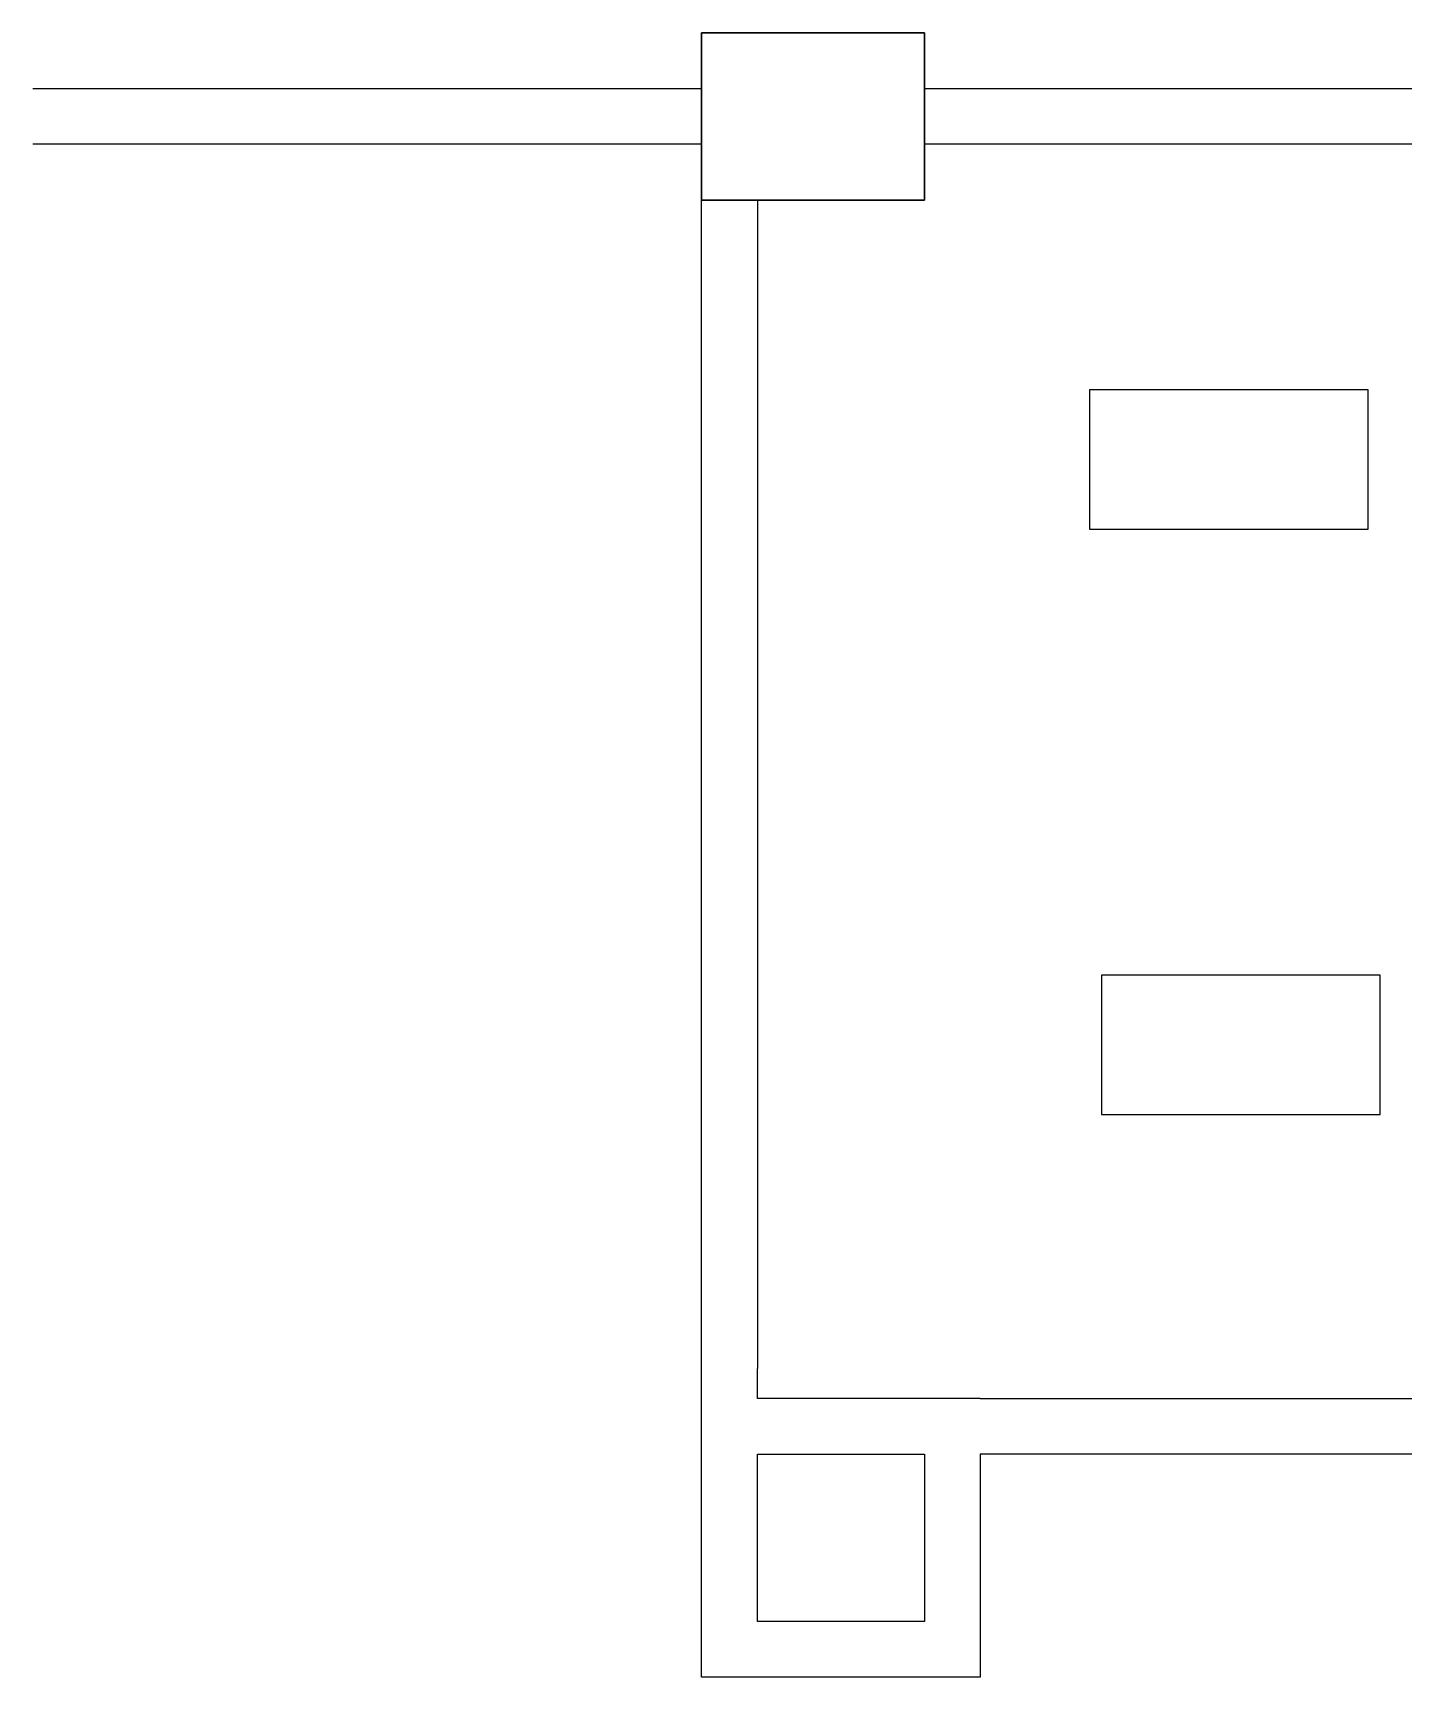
# Model space of a CAD drawing. Extents: x -19 to 297, y 0 to 420.
# Drawn here: x 210.17 to 222.46, y 235.02 to 249.77 of the extents above; entities that cross this region are included whole.
import ezdxf

# ---------------------------------------------------------------- set-up
doc = ezdxf.new("R2010")
doc.units = 0
doc.header["$MEASUREMENT"] = 0
doc.linetypes.add('K5LT_BASIC', pattern=[0])
doc.layers.add('Системный слой', color=7, linetype='Continuous')

# ---------------------------------------------------------------- blocks, each defined once
blk = doc.blocks.new('*U')
at = {"layer": 'Системный слой', "color": 5, "linetype": 'K5LT_BASIC'}
for p, q in [((218.167, 249.769), (216.167, 249.769)), ((216.167, 249.769), (216.167, 248.269)), ((218.167, 248.269), (218.167, 249.769)), ((216.167, 248.269), (218.167, 248.269)), ((222.146, 246.567), (219.646, 246.567)), ((219.646, 246.567), (219.646, 245.317)), ((222.146, 245.317), (222.146, 246.567)), ((219.646, 245.317), (222.146, 245.317)), ((222.255, 241.316), (219.755, 241.316)), ((219.755, 241.316), (219.755, 240.066)), ((222.255, 240.066), (222.255, 241.316)), ((219.755, 240.066), (222.255, 240.066))]:
    blk.add_line(p, q, dxfattribs=at)

msp = doc.modelspace()

# ---------------------------------------------------------------- linework, layer by layer
at = {"layer": 'Системный слой', "color": 5, "linetype": 'K5LT_BASIC'}
for p, q in [((218.167, 249.769), (216.167, 249.769)), ((216.167, 248.269), (216.167, 249.769)), ((216.167, 249.769), (216.167, 248.269)), ((216.167, 249.769), (218.167, 249.769)), ((218.167, 249.769), (218.167, 248.269)), ((218.167, 249.769), (218.167, 248.269)), ((210.167, 249.269), (216.167, 249.269)), ((218.167, 249.269), (224.167, 249.269)), ((216.167, 248.769), (210.167, 248.769)), ((224.167, 248.769), (218.167, 248.769)), ((218.167, 248.269), (216.167, 248.269)), ((216.167, 235.019), (216.167, 248.269)), ((216.167, 248.269), (218.167, 248.269)), ((216.167, 248.269), (218.167, 248.269)), ((216.667, 248.269), (216.667, 237.787)), ((217.417, 248.269), (216.667, 248.269)), ((217.667, 248.269), (218.167, 248.269)), ((216.667, 237.519), (216.667, 237.787)), ((218.667, 237.519), (216.667, 237.519)), ((218.667, 237.519), (225.167, 237.519)), ((216.667, 235.519), (216.667, 237.019)), ((216.667, 237.019), (218.167, 237.019)), ((218.167, 237.019), (218.167, 235.519)), ((218.667, 237.019), (218.667, 235.019)), ((222.667, 237.019), (218.667, 237.019)), ((218.167, 235.519), (216.667, 235.519)), ((218.667, 235.019), (216.167, 235.019))]:
    msp.add_line(p, q, dxfattribs=at)

# ---------------------------------------------------------------- block references
at = {"layer": 'Системный слой'}
msp.add_blockref('*U', (0, 0), dxfattribs=at)
msp.add_blockref('*U', (0, 0), dxfattribs=at)
msp.add_blockref('*U', (0, 0), dxfattribs=at)
msp.add_blockref('*U', (0, 0), dxfattribs=at)
msp.add_blockref('*U', (0, 0), dxfattribs=at)
msp.add_blockref('*U', (0, 0), dxfattribs=at)
msp.add_blockref('*U', (0, 0), dxfattribs=at)
msp.add_blockref('*U', (0, 0), dxfattribs=at)
msp.add_blockref('*U', (0, 0), dxfattribs=at)
msp.add_blockref('*U', (0, 0), dxfattribs=at)
msp.add_blockref('*U', (0, 0), dxfattribs=at)
msp.add_blockref('*U', (0, 0), dxfattribs=at)
msp.add_blockref('*U', (0, 0), dxfattribs=at)
msp.add_blockref('*U', (0, 0), dxfattribs=at)
msp.add_blockref('*U', (0, 0), dxfattribs=at)
msp.add_blockref('*U', (0, 0), dxfattribs=at)
msp.add_blockref('*U', (0, 0), dxfattribs=at)
msp.add_blockref('*U', (0, 0), dxfattribs=at)
msp.add_blockref('*U', (0, 0), dxfattribs=at)
msp.add_blockref('*U', (0, 0), dxfattribs=at)
msp.add_blockref('*U', (0, 0), dxfattribs=at)
msp.add_blockref('*U', (0, 0), dxfattribs=at)
msp.add_blockref('*U', (0, 0), dxfattribs=at)
msp.add_blockref('*U', (0, 0), dxfattribs=at)
msp.add_blockref('*U', (0, 0), dxfattribs=at)
msp.add_blockref('*U', (0, 0), dxfattribs=at)
msp.add_blockref('*U', (0, 0), dxfattribs=at)
msp.add_blockref('*U', (0, 0), dxfattribs=at)
msp.add_blockref('*U', (0, 0), dxfattribs=at)
msp.add_blockref('*U', (0, 0), dxfattribs=at)
msp.add_blockref('*U', (0, 0), dxfattribs=at)
msp.add_blockref('*U', (0, 0), dxfattribs=at)
msp.add_blockref('*U', (0, 0), dxfattribs=at)
msp.add_blockref('*U', (0, 0), dxfattribs=at)
msp.add_blockref('*U', (0, 0), dxfattribs=at)
msp.add_blockref('*U', (0, 0), dxfattribs=at)
msp.add_blockref('*U', (0, 0), dxfattribs=at)
msp.add_blockref('*U', (0, 0), dxfattribs=at)
msp.add_blockref('*U', (0, 0), dxfattribs=at)
msp.add_blockref('*U', (0, 0), dxfattribs=at)
msp.add_blockref('*U', (0, 0), dxfattribs=at)
msp.add_blockref('*U', (0, 0), dxfattribs=at)
msp.add_blockref('*U', (0, 0), dxfattribs=at)
msp.add_blockref('*U', (0, 0), dxfattribs=at)
msp.add_blockref('*U', (0, 0), dxfattribs=at)
msp.add_blockref('*U', (0, 0), dxfattribs=at)
msp.add_blockref('*U', (0, 0), dxfattribs=at)
msp.add_blockref('*U', (0, 0), dxfattribs=at)
msp.add_blockref('*U', (0, 0), dxfattribs=at)
msp.add_blockref('*U', (0, 0), dxfattribs=at)
msp.add_blockref('*U', (0, 0), dxfattribs=at)
msp.add_blockref('*U', (0, 0), dxfattribs=at)
msp.add_blockref('*U', (0, 0), dxfattribs=at)
msp.add_blockref('*U', (0, 0), dxfattribs=at)
msp.add_blockref('*U', (0, 0), dxfattribs=at)
msp.add_blockref('*U', (0, 0), dxfattribs=at)
msp.add_blockref('*U', (0, 0), dxfattribs=at)
msp.add_blockref('*U', (0, 0), dxfattribs=at)
msp.add_blockref('*U', (0, 0), dxfattribs=at)
msp.add_blockref('*U', (0, 0), dxfattribs=at)
msp.add_blockref('*U', (0, 0), dxfattribs=at)
msp.add_blockref('*U', (0, 0), dxfattribs=at)
msp.add_blockref('*U', (0, 0), dxfattribs=at)
msp.add_blockref('*U', (0, 0), dxfattribs=at)
msp.add_blockref('*U', (0, 0), dxfattribs=at)
msp.add_blockref('*U', (0, 0), dxfattribs=at)
msp.add_blockref('*U', (0, 0), dxfattribs=at)
msp.add_blockref('*U', (0, 0), dxfattribs=at)
msp.add_blockref('*U', (0, 0), dxfattribs=at)
msp.add_blockref('*U', (0, 0), dxfattribs=at)
msp.add_blockref('*U', (0, 0), dxfattribs=at)
msp.add_blockref('*U', (0, 0), dxfattribs=at)
msp.add_blockref('*U', (0, 0), dxfattribs=at)
msp.add_blockref('*U', (0, 0), dxfattribs=at)
msp.add_blockref('*U', (0, 0), dxfattribs=at)
msp.add_blockref('*U', (0, 0), dxfattribs=at)
msp.add_blockref('*U', (0, 0), dxfattribs=at)
msp.add_blockref('*U', (0, 0), dxfattribs=at)
msp.add_blockref('*U', (0, 0), dxfattribs=at)
msp.add_blockref('*U', (0, 0), dxfattribs=at)
msp.add_blockref('*U', (0, 0), dxfattribs=at)
msp.add_blockref('*U', (0, 0), dxfattribs=at)
msp.add_blockref('*U', (0, 0), dxfattribs=at)
msp.add_blockref('*U', (0, 0), dxfattribs=at)
msp.add_blockref('*U', (0, 0), dxfattribs=at)
msp.add_blockref('*U', (0, 0), dxfattribs=at)
msp.add_blockref('*U', (0, 0), dxfattribs=at)
msp.add_blockref('*U', (0, 0), dxfattribs=at)
msp.add_blockref('*U', (0, 0), dxfattribs=at)
msp.add_blockref('*U', (0, 0), dxfattribs=at)
msp.add_blockref('*U', (0, 0), dxfattribs=at)
msp.add_blockref('*U', (0, 0), dxfattribs=at)
msp.add_blockref('*U', (0, 0), dxfattribs=at)
msp.add_blockref('*U', (0, 0), dxfattribs=at)
msp.add_blockref('*U', (0, 0), dxfattribs=at)
msp.add_blockref('*U', (0, 0), dxfattribs=at)
msp.add_blockref('*U', (0, 0), dxfattribs=at)
msp.add_blockref('*U', (0, 0), dxfattribs=at)
msp.add_blockref('*U', (0, 0), dxfattribs=at)
msp.add_blockref('*U', (0, 0), dxfattribs=at)
msp.add_blockref('*U', (0, 0), dxfattribs=at)
msp.add_blockref('*U', (0, 0), dxfattribs=at)
msp.add_blockref('*U', (0, 0), dxfattribs=at)
msp.add_blockref('*U', (0, 0), dxfattribs=at)
msp.add_blockref('*U', (0, 0), dxfattribs=at)
msp.add_blockref('*U', (0, 0), dxfattribs=at)
msp.add_blockref('*U', (0, 0), dxfattribs=at)
msp.add_blockref('*U', (0, 0), dxfattribs=at)
msp.add_blockref('*U', (0, 0), dxfattribs=at)
msp.add_blockref('*U', (0, 0), dxfattribs=at)
msp.add_blockref('*U', (0, 0), dxfattribs=at)
msp.add_blockref('*U', (0, 0), dxfattribs=at)
msp.add_blockref('*U', (0, 0), dxfattribs=at)
msp.add_blockref('*U', (0, 0), dxfattribs=at)
msp.add_blockref('*U', (0, 0), dxfattribs=at)
msp.add_blockref('*U', (0, 0), dxfattribs=at)
msp.add_blockref('*U', (0, 0), dxfattribs=at)
msp.add_blockref('*U', (0, 0), dxfattribs=at)
msp.add_blockref('*U', (0, 0), dxfattribs=at)
msp.add_blockref('*U', (0, 0), dxfattribs=at)
msp.add_blockref('*U', (0, 0), dxfattribs=at)
msp.add_blockref('*U', (0, 0), dxfattribs=at)
msp.add_blockref('*U', (0, 0), dxfattribs=at)
msp.add_blockref('*U', (0, 0), dxfattribs=at)
msp.add_blockref('*U', (0, 0), dxfattribs=at)
msp.add_blockref('*U', (0, 0), dxfattribs=at)
msp.add_blockref('*U', (0, 0), dxfattribs=at)
msp.add_blockref('*U', (0, 0), dxfattribs=at)
msp.add_blockref('*U', (0, 0), dxfattribs=at)
msp.add_blockref('*U', (0, 0), dxfattribs=at)
msp.add_blockref('*U', (0, 0), dxfattribs=at)
msp.add_blockref('*U', (0, 0), dxfattribs=at)
msp.add_blockref('*U', (0, 0), dxfattribs=at)
msp.add_blockref('*U', (0, 0), dxfattribs=at)
msp.add_blockref('*U', (0, 0), dxfattribs=at)
msp.add_blockref('*U', (0, 0), dxfattribs=at)
msp.add_blockref('*U', (0, 0), dxfattribs=at)
msp.add_blockref('*U', (0, 0), dxfattribs=at)
msp.add_blockref('*U', (0, 0), dxfattribs=at)
msp.add_blockref('*U', (0, 0), dxfattribs=at)
msp.add_blockref('*U', (0, 0), dxfattribs=at)
msp.add_blockref('*U', (0, 0), dxfattribs=at)
msp.add_blockref('*U', (0, 0), dxfattribs=at)
msp.add_blockref('*U', (0, 0), dxfattribs=at)
msp.add_blockref('*U', (0, 0), dxfattribs=at)
msp.add_blockref('*U', (0, 0), dxfattribs=at)
msp.add_blockref('*U', (0, 0), dxfattribs=at)
msp.add_blockref('*U', (0, 0), dxfattribs=at)
msp.add_blockref('*U', (0, 0), dxfattribs=at)
msp.add_blockref('*U', (0, 0), dxfattribs=at)
msp.add_blockref('*U', (0, 0), dxfattribs=at)
msp.add_blockref('*U', (0, 0), dxfattribs=at)
msp.add_blockref('*U', (0, 0), dxfattribs=at)
msp.add_blockref('*U', (0, 0), dxfattribs=at)
msp.add_blockref('*U', (0, 0), dxfattribs=at)
msp.add_blockref('*U', (0, 0), dxfattribs=at)
msp.add_blockref('*U', (0, 0), dxfattribs=at)
msp.add_blockref('*U', (0, 0), dxfattribs=at)
msp.add_blockref('*U', (0, 0), dxfattribs=at)
msp.add_blockref('*U', (0, 0), dxfattribs=at)
msp.add_blockref('*U', (0, 0), dxfattribs=at)
msp.add_blockref('*U', (0, 0), dxfattribs=at)
msp.add_blockref('*U', (0, 0), dxfattribs=at)
msp.add_blockref('*U', (0, 0), dxfattribs=at)
msp.add_blockref('*U', (0, 0), dxfattribs=at)
msp.add_blockref('*U', (0, 0), dxfattribs=at)
msp.add_blockref('*U', (0, 0), dxfattribs=at)
msp.add_blockref('*U', (0, 0), dxfattribs=at)
msp.add_blockref('*U', (0, 0), dxfattribs=at)
msp.add_blockref('*U', (0, 0), dxfattribs=at)
msp.add_blockref('*U', (0, 0), dxfattribs=at)
msp.add_blockref('*U', (0, 0), dxfattribs=at)
msp.add_blockref('*U', (0, 0), dxfattribs=at)
msp.add_blockref('*U', (0, 0), dxfattribs=at)
msp.add_blockref('*U', (0, 0), dxfattribs=at)
msp.add_blockref('*U', (0, 0), dxfattribs=at)
msp.add_blockref('*U', (0, 0), dxfattribs=at)
msp.add_blockref('*U', (0, 0), dxfattribs=at)
msp.add_blockref('*U', (0, 0), dxfattribs=at)
msp.add_blockref('*U', (0, 0), dxfattribs=at)
msp.add_blockref('*U', (0, 0), dxfattribs=at)
msp.add_blockref('*U', (0, 0), dxfattribs=at)
msp.add_blockref('*U', (0, 0), dxfattribs=at)
msp.add_blockref('*U', (0, 0), dxfattribs=at)
msp.add_blockref('*U', (0, 0), dxfattribs=at)
msp.add_blockref('*U', (0, 0), dxfattribs=at)
msp.add_blockref('*U', (0, 0), dxfattribs=at)
msp.add_blockref('*U', (0, 0), dxfattribs=at)
msp.add_blockref('*U', (0, 0), dxfattribs=at)
msp.add_blockref('*U', (0, 0), dxfattribs=at)
msp.add_blockref('*U', (0, 0), dxfattribs=at)
msp.add_blockref('*U', (0, 0), dxfattribs=at)
msp.add_blockref('*U', (0, 0), dxfattribs=at)
msp.add_blockref('*U', (0, 0), dxfattribs=at)
msp.add_blockref('*U', (0, 0), dxfattribs=at)
msp.add_blockref('*U', (0, 0), dxfattribs=at)
msp.add_blockref('*U', (0, 0), dxfattribs=at)
msp.add_blockref('*U', (0, 0), dxfattribs=at)
msp.add_blockref('*U', (0, 0), dxfattribs=at)
msp.add_blockref('*U', (0, 0), dxfattribs=at)
msp.add_blockref('*U', (0, 0), dxfattribs=at)
msp.add_blockref('*U', (0, 0), dxfattribs=at)
msp.add_blockref('*U', (0, 0), dxfattribs=at)
msp.add_blockref('*U', (0, 0), dxfattribs=at)
msp.add_blockref('*U', (0, 0), dxfattribs=at)
msp.add_blockref('*U', (0, 0), dxfattribs=at)
msp.add_blockref('*U', (0, 0), dxfattribs=at)
msp.add_blockref('*U', (0, 0), dxfattribs=at)
msp.add_blockref('*U', (0, 0), dxfattribs=at)
msp.add_blockref('*U', (0, 0), dxfattribs=at)
msp.add_blockref('*U', (0, 0), dxfattribs=at)
msp.add_blockref('*U', (0, 0), dxfattribs=at)
msp.add_blockref('*U', (0, 0), dxfattribs=at)
msp.add_blockref('*U', (0, 0), dxfattribs=at)
msp.add_blockref('*U', (0, 0), dxfattribs=at)
msp.add_blockref('*U', (0, 0), dxfattribs=at)
msp.add_blockref('*U', (0, 0), dxfattribs=at)
msp.add_blockref('*U', (0, 0), dxfattribs=at)
msp.add_blockref('*U', (0, 0), dxfattribs=at)
msp.add_blockref('*U', (0, 0), dxfattribs=at)
msp.add_blockref('*U', (0, 0), dxfattribs=at)
msp.add_blockref('*U', (0, 0), dxfattribs=at)
msp.add_blockref('*U', (0, 0), dxfattribs=at)
msp.add_blockref('*U', (0, 0), dxfattribs=at)
msp.add_blockref('*U', (0, 0), dxfattribs=at)
msp.add_blockref('*U', (0, 0), dxfattribs=at)
msp.add_blockref('*U', (0, 0), dxfattribs=at)
msp.add_blockref('*U', (0, 0), dxfattribs=at)
msp.add_blockref('*U', (0, 0), dxfattribs=at)
msp.add_blockref('*U', (0, 0), dxfattribs=at)
msp.add_blockref('*U', (0, 0), dxfattribs=at)
msp.add_blockref('*U', (0, 0), dxfattribs=at)
msp.add_blockref('*U', (0, 0), dxfattribs=at)
msp.add_blockref('*U', (0, 0), dxfattribs=at)
msp.add_blockref('*U', (0, 0), dxfattribs=at)
msp.add_blockref('*U', (0, 0), dxfattribs=at)
msp.add_blockref('*U', (0, 0), dxfattribs=at)
msp.add_blockref('*U', (0, 0), dxfattribs=at)
msp.add_blockref('*U', (0, 0), dxfattribs=at)
msp.add_blockref('*U', (0, 0), dxfattribs=at)
msp.add_blockref('*U', (0, 0), dxfattribs=at)
msp.add_blockref('*U', (0, 0), dxfattribs=at)
msp.add_blockref('*U', (0, 0), dxfattribs=at)
msp.add_blockref('*U', (0, 0), dxfattribs=at)
msp.add_blockref('*U', (0, 0), dxfattribs=at)
msp.add_blockref('*U', (0, 0), dxfattribs=at)
msp.add_blockref('*U', (0, 0), dxfattribs=at)
msp.add_blockref('*U', (0, 0), dxfattribs=at)
msp.add_blockref('*U', (0, 0), dxfattribs=at)
msp.add_blockref('*U', (0, 0), dxfattribs=at)
msp.add_blockref('*U', (0, 0), dxfattribs=at)
msp.add_blockref('*U', (0, 0), dxfattribs=at)
msp.add_blockref('*U', (0, 0), dxfattribs=at)
msp.add_blockref('*U', (0, 0), dxfattribs=at)
msp.add_blockref('*U', (0, 0), dxfattribs=at)
msp.add_blockref('*U', (0, 0), dxfattribs=at)
msp.add_blockref('*U', (0, 0), dxfattribs=at)
msp.add_blockref('*U', (0, 0), dxfattribs=at)
msp.add_blockref('*U', (0, 0), dxfattribs=at)
msp.add_blockref('*U', (0, 0), dxfattribs=at)
msp.add_blockref('*U', (0, 0), dxfattribs=at)
msp.add_blockref('*U', (0, 0), dxfattribs=at)
msp.add_blockref('*U', (0, 0), dxfattribs=at)
msp.add_blockref('*U', (0, 0), dxfattribs=at)
msp.add_blockref('*U', (0, 0), dxfattribs=at)
msp.add_blockref('*U', (0, 0), dxfattribs=at)
msp.add_blockref('*U', (0, 0), dxfattribs=at)
msp.add_blockref('*U', (0, 0), dxfattribs=at)
msp.add_blockref('*U', (0, 0), dxfattribs=at)
msp.add_blockref('*U', (0, 0), dxfattribs=at)
msp.add_blockref('*U', (0, 0), dxfattribs=at)
msp.add_blockref('*U', (0, 0), dxfattribs=at)
msp.add_blockref('*U', (0, 0), dxfattribs=at)
msp.add_blockref('*U', (0, 0), dxfattribs=at)
msp.add_blockref('*U', (0, 0), dxfattribs=at)
msp.add_blockref('*U', (0, 0), dxfattribs=at)
msp.add_blockref('*U', (0, 0), dxfattribs=at)
msp.add_blockref('*U', (0, 0), dxfattribs=at)
msp.add_blockref('*U', (0, 0), dxfattribs=at)
msp.add_blockref('*U', (0, 0), dxfattribs=at)
msp.add_blockref('*U', (0, 0), dxfattribs=at)
msp.add_blockref('*U', (0, 0), dxfattribs=at)
msp.add_blockref('*U', (0, 0), dxfattribs=at)
msp.add_blockref('*U', (0, 0), dxfattribs=at)
msp.add_blockref('*U', (0, 0), dxfattribs=at)
msp.add_blockref('*U', (0, 0), dxfattribs=at)
msp.add_blockref('*U', (0, 0), dxfattribs=at)
msp.add_blockref('*U', (0, 0), dxfattribs=at)
msp.add_blockref('*U', (0, 0), dxfattribs=at)
msp.add_blockref('*U', (0, 0), dxfattribs=at)
msp.add_blockref('*U', (0, 0), dxfattribs=at)
msp.add_blockref('*U', (0, 0), dxfattribs=at)
msp.add_blockref('*U', (0, 0), dxfattribs=at)
msp.add_blockref('*U', (0, 0), dxfattribs=at)
msp.add_blockref('*U', (0, 0), dxfattribs=at)
msp.add_blockref('*U', (0, 0), dxfattribs=at)
msp.add_blockref('*U', (0, 0), dxfattribs=at)
msp.add_blockref('*U', (0, 0), dxfattribs=at)
msp.add_blockref('*U', (0, 0), dxfattribs=at)
msp.add_blockref('*U', (0, 0), dxfattribs=at)
msp.add_blockref('*U', (0, 0), dxfattribs=at)
msp.add_blockref('*U', (0, 0), dxfattribs=at)
msp.add_blockref('*U', (0, 0), dxfattribs=at)
msp.add_blockref('*U', (0, 0), dxfattribs=at)
msp.add_blockref('*U', (0, 0), dxfattribs=at)
msp.add_blockref('*U', (0, 0), dxfattribs=at)
msp.add_blockref('*U', (0, 0), dxfattribs=at)
msp.add_blockref('*U', (0, 0), dxfattribs=at)
msp.add_blockref('*U', (0, 0), dxfattribs=at)
msp.add_blockref('*U', (0, 0), dxfattribs=at)
msp.add_blockref('*U', (0, 0), dxfattribs=at)
msp.add_blockref('*U', (0, 0), dxfattribs=at)
msp.add_blockref('*U', (0, 0), dxfattribs=at)
msp.add_blockref('*U', (0, 0), dxfattribs=at)
msp.add_blockref('*U', (0, 0), dxfattribs=at)
msp.add_blockref('*U', (0, 0), dxfattribs=at)
msp.add_blockref('*U', (0, 0), dxfattribs=at)
msp.add_blockref('*U', (0, 0), dxfattribs=at)
msp.add_blockref('*U', (0, 0), dxfattribs=at)
msp.add_blockref('*U', (0, 0), dxfattribs=at)
msp.add_blockref('*U', (0, 0), dxfattribs=at)
msp.add_blockref('*U', (0, 0), dxfattribs=at)
msp.add_blockref('*U', (0, 0), dxfattribs=at)
msp.add_blockref('*U', (0, 0), dxfattribs=at)
msp.add_blockref('*U', (0, 0), dxfattribs=at)
msp.add_blockref('*U', (0, 0), dxfattribs=at)
msp.add_blockref('*U', (0, 0), dxfattribs=at)
msp.add_blockref('*U', (0, 0), dxfattribs=at)
msp.add_blockref('*U', (0, 0), dxfattribs=at)
msp.add_blockref('*U', (0, 0), dxfattribs=at)
msp.add_blockref('*U', (0, 0), dxfattribs=at)
msp.add_blockref('*U', (0, 0), dxfattribs=at)
msp.add_blockref('*U', (0, 0), dxfattribs=at)
msp.add_blockref('*U', (0, 0), dxfattribs=at)
msp.add_blockref('*U', (0, 0), dxfattribs=at)
msp.add_blockref('*U', (0, 0), dxfattribs=at)
msp.add_blockref('*U', (0, 0), dxfattribs=at)
msp.add_blockref('*U', (0, 0), dxfattribs=at)
msp.add_blockref('*U', (0, 0), dxfattribs=at)
msp.add_blockref('*U', (0, 0), dxfattribs=at)
msp.add_blockref('*U', (0, 0), dxfattribs=at)
msp.add_blockref('*U', (0, 0), dxfattribs=at)
msp.add_blockref('*U', (0, 0), dxfattribs=at)
msp.add_blockref('*U', (0, 0), dxfattribs=at)
msp.add_blockref('*U', (0, 0), dxfattribs=at)
msp.add_blockref('*U', (0, 0), dxfattribs=at)
msp.add_blockref('*U', (0, 0), dxfattribs=at)
msp.add_blockref('*U', (0, 0), dxfattribs=at)
msp.add_blockref('*U', (0, 0), dxfattribs=at)
msp.add_blockref('*U', (0, 0), dxfattribs=at)
msp.add_blockref('*U', (0, 0), dxfattribs=at)
msp.add_blockref('*U', (0, 0), dxfattribs=at)
msp.add_blockref('*U', (0, 0), dxfattribs=at)
msp.add_blockref('*U', (0, 0), dxfattribs=at)
msp.add_blockref('*U', (0, 0), dxfattribs=at)
msp.add_blockref('*U', (0, 0), dxfattribs=at)
msp.add_blockref('*U', (0, 0), dxfattribs=at)
msp.add_blockref('*U', (0, 0), dxfattribs=at)
msp.add_blockref('*U', (0, 0), dxfattribs=at)
msp.add_blockref('*U', (0, 0), dxfattribs=at)
msp.add_blockref('*U', (0, 0), dxfattribs=at)
msp.add_blockref('*U', (0, 0), dxfattribs=at)
msp.add_blockref('*U', (0, 0), dxfattribs=at)
msp.add_blockref('*U', (0, 0), dxfattribs=at)
msp.add_blockref('*U', (0, 0), dxfattribs=at)
msp.add_blockref('*U', (0, 0), dxfattribs=at)
msp.add_blockref('*U', (0, 0), dxfattribs=at)
msp.add_blockref('*U', (0, 0), dxfattribs=at)
msp.add_blockref('*U', (0, 0), dxfattribs=at)
msp.add_blockref('*U', (0, 0), dxfattribs=at)
msp.add_blockref('*U', (0, 0), dxfattribs=at)
msp.add_blockref('*U', (0, 0), dxfattribs=at)
msp.add_blockref('*U', (0, 0), dxfattribs=at)
msp.add_blockref('*U', (0, 0), dxfattribs=at)
msp.add_blockref('*U', (0, 0), dxfattribs=at)
msp.add_blockref('*U', (0, 0), dxfattribs=at)
msp.add_blockref('*U', (0, 0), dxfattribs=at)
msp.add_blockref('*U', (0, 0), dxfattribs=at)
msp.add_blockref('*U', (0, 0), dxfattribs=at)
msp.add_blockref('*U', (0, 0), dxfattribs=at)
msp.add_blockref('*U', (0, 0), dxfattribs=at)
msp.add_blockref('*U', (0, 0), dxfattribs=at)
msp.add_blockref('*U', (0, 0), dxfattribs=at)
msp.add_blockref('*U', (0, 0), dxfattribs=at)
msp.add_blockref('*U', (0, 0), dxfattribs=at)
msp.add_blockref('*U', (0, 0), dxfattribs=at)
msp.add_blockref('*U', (0, 0), dxfattribs=at)
msp.add_blockref('*U', (0, 0), dxfattribs=at)
msp.add_blockref('*U', (0, 0), dxfattribs=at)
msp.add_blockref('*U', (0, 0), dxfattribs=at)
msp.add_blockref('*U', (0, 0), dxfattribs=at)
msp.add_blockref('*U', (0, 0), dxfattribs=at)
msp.add_blockref('*U', (0, 0), dxfattribs=at)
msp.add_blockref('*U', (0, 0), dxfattribs=at)
msp.add_blockref('*U', (0, 0), dxfattribs=at)
msp.add_blockref('*U', (0, 0), dxfattribs=at)
msp.add_blockref('*U', (0, 0), dxfattribs=at)
msp.add_blockref('*U', (0, 0), dxfattribs=at)
msp.add_blockref('*U', (0, 0), dxfattribs=at)
msp.add_blockref('*U', (0, 0), dxfattribs=at)
msp.add_blockref('*U', (0, 0), dxfattribs=at)
msp.add_blockref('*U', (0, 0), dxfattribs=at)
msp.add_blockref('*U', (0, 0), dxfattribs=at)
msp.add_blockref('*U', (0, 0), dxfattribs=at)
msp.add_blockref('*U', (0, 0), dxfattribs=at)
msp.add_blockref('*U', (0, 0), dxfattribs=at)
msp.add_blockref('*U', (0, 0), dxfattribs=at)
msp.add_blockref('*U', (0, 0), dxfattribs=at)
msp.add_blockref('*U', (0, 0), dxfattribs=at)
msp.add_blockref('*U', (0, 0), dxfattribs=at)
msp.add_blockref('*U', (0, 0), dxfattribs=at)
msp.add_blockref('*U', (0, 0), dxfattribs=at)
msp.add_blockref('*U', (0, 0), dxfattribs=at)
msp.add_blockref('*U', (0, 0), dxfattribs=at)
msp.add_blockref('*U', (0, 0), dxfattribs=at)
msp.add_blockref('*U', (0, 0), dxfattribs=at)
msp.add_blockref('*U', (0, 0), dxfattribs=at)
msp.add_blockref('*U', (0, 0), dxfattribs=at)
msp.add_blockref('*U', (0, 0), dxfattribs=at)
msp.add_blockref('*U', (0, 0), dxfattribs=at)
msp.add_blockref('*U', (0, 0), dxfattribs=at)
msp.add_blockref('*U', (0, 0), dxfattribs=at)
msp.add_blockref('*U', (0, 0), dxfattribs=at)
msp.add_blockref('*U', (0, 0), dxfattribs=at)
msp.add_blockref('*U', (0, 0), dxfattribs=at)
msp.add_blockref('*U', (0, 0), dxfattribs=at)
msp.add_blockref('*U', (0, 0), dxfattribs=at)
msp.add_blockref('*U', (0, 0), dxfattribs=at)
msp.add_blockref('*U', (0, 0), dxfattribs=at)
msp.add_blockref('*U', (0, 0), dxfattribs=at)
msp.add_blockref('*U', (0, 0), dxfattribs=at)
msp.add_blockref('*U', (0, 0), dxfattribs=at)
msp.add_blockref('*U', (0, 0), dxfattribs=at)
msp.add_blockref('*U', (0, 0), dxfattribs=at)
msp.add_blockref('*U', (0, 0), dxfattribs=at)
msp.add_blockref('*U', (0, 0), dxfattribs=at)
msp.add_blockref('*U', (0, 0), dxfattribs=at)
msp.add_blockref('*U', (0, 0), dxfattribs=at)
msp.add_blockref('*U', (0, 0), dxfattribs=at)
msp.add_blockref('*U', (0, 0), dxfattribs=at)
msp.add_blockref('*U', (0, 0), dxfattribs=at)
msp.add_blockref('*U', (0, 0), dxfattribs=at)
msp.add_blockref('*U', (0, 0), dxfattribs=at)
msp.add_blockref('*U', (0, 0), dxfattribs=at)
msp.add_blockref('*U', (0, 0), dxfattribs=at)
msp.add_blockref('*U', (0, 0), dxfattribs=at)
msp.add_blockref('*U', (0, 0), dxfattribs=at)
msp.add_blockref('*U', (0, 0), dxfattribs=at)
msp.add_blockref('*U', (0, 0), dxfattribs=at)
msp.add_blockref('*U', (0, 0), dxfattribs=at)

doc.saveas('drawing.dxf')
